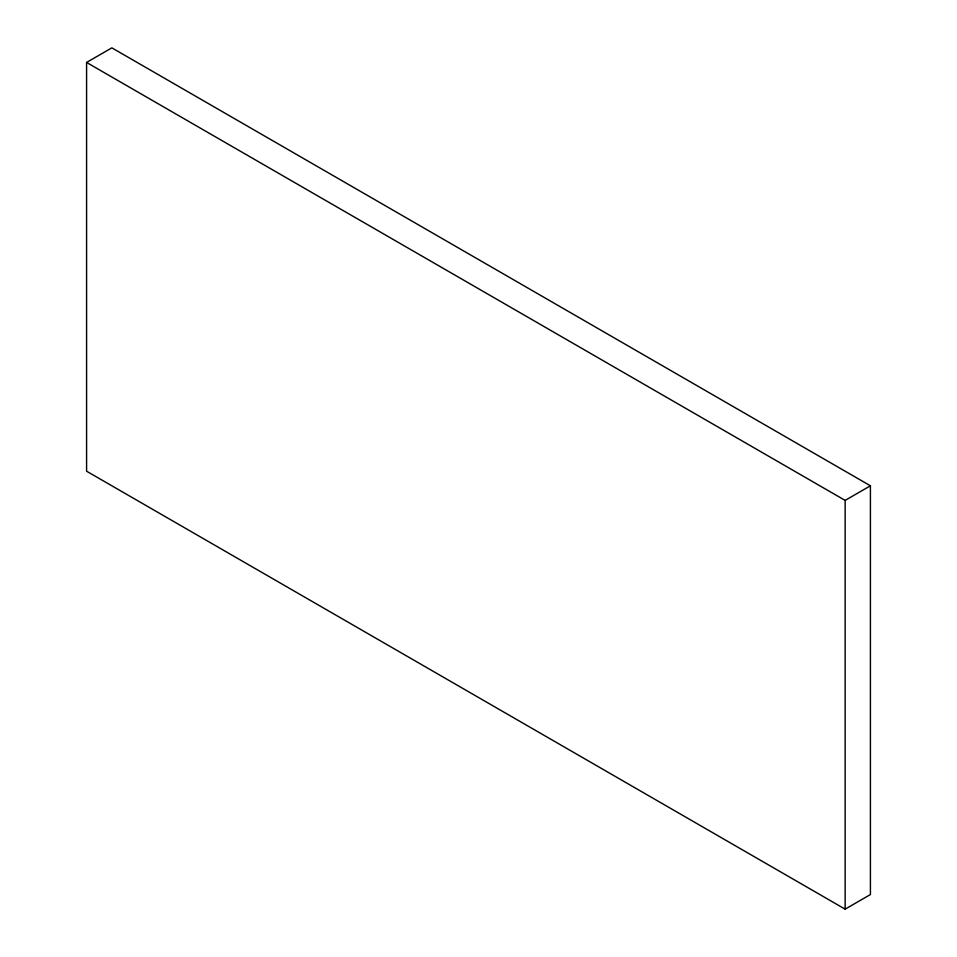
<?xml version="1.0" encoding="UTF-8"?>
<svg xmlns="http://www.w3.org/2000/svg" width="957" height="957" viewBox="0 0 957 957"><rect width="100%" height="100%" fill="white"/><g stroke="black" fill="none" stroke-linecap="round" stroke-linejoin="round"><path stroke-width="1.44" d="M86.585 62.444L111.861 47.85L870.415 485.797L870.415 894.556L845.139 909.15L86.585 471.203L86.585 62.444L845.139 500.391L870.415 485.797M845.139 500.391L845.139 909.15"/></g></svg>
